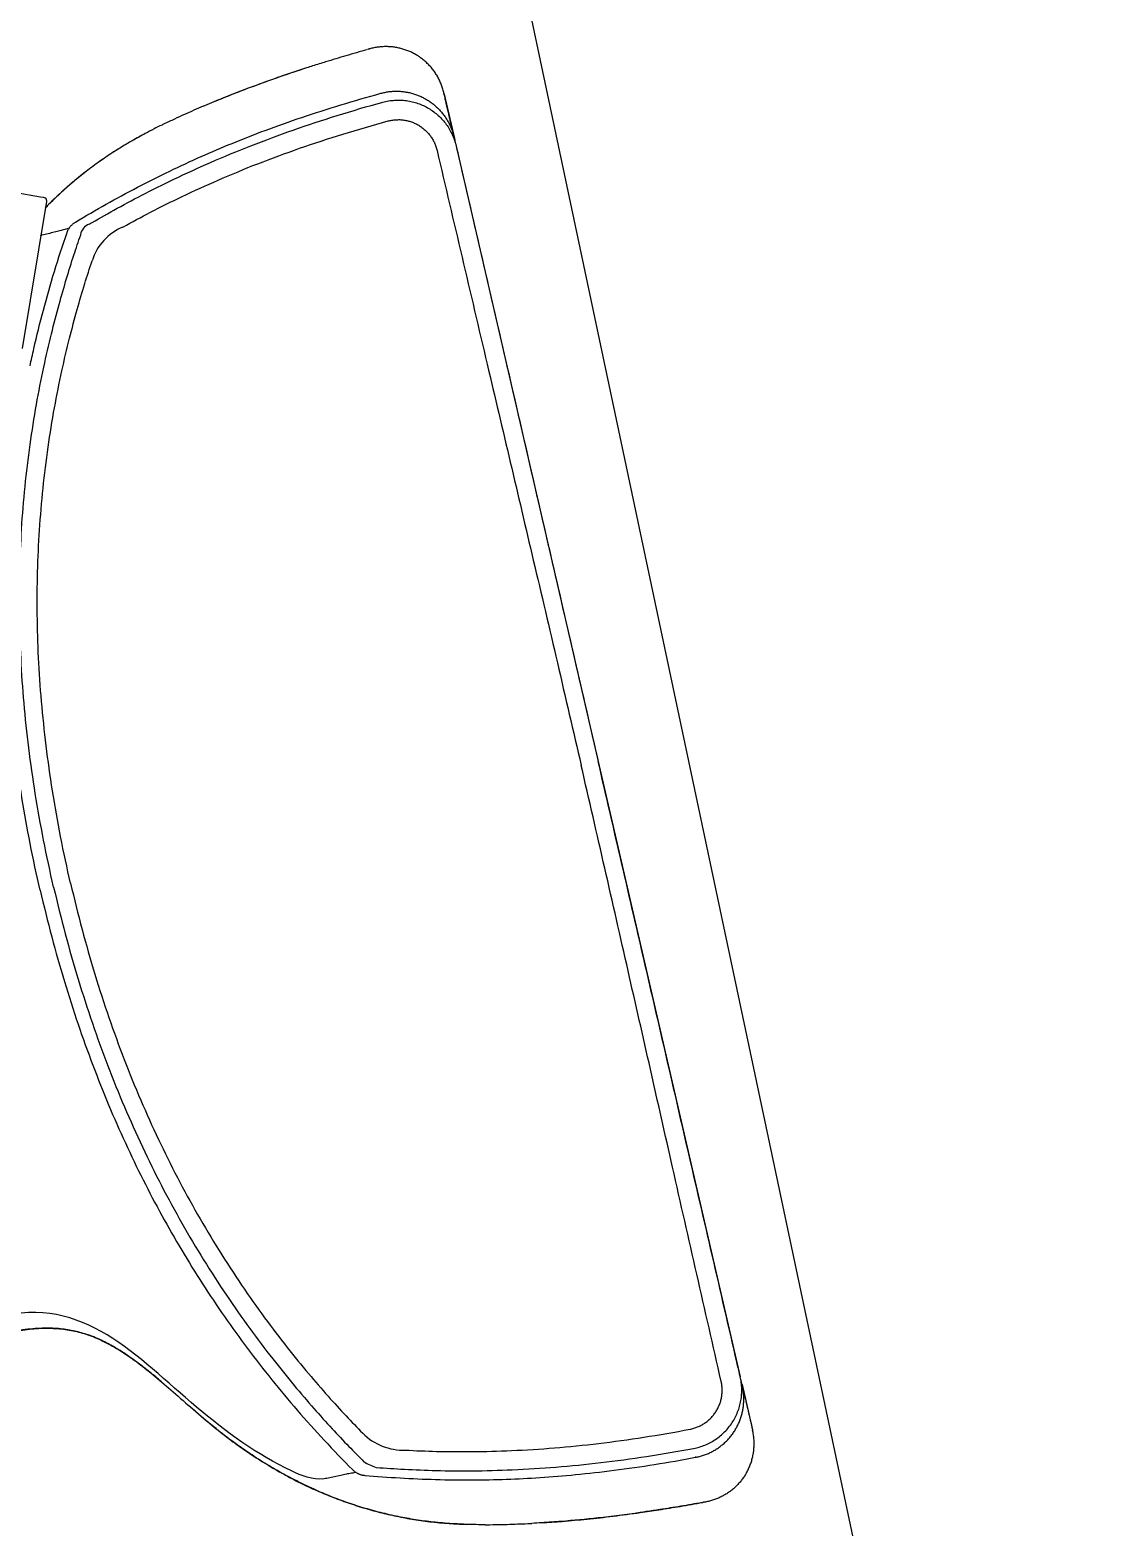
# Model space of a CAD drawing. Header units: inches. Extents: x 343 to 3010, y 5135 to 6248.
# Drawn here: x 2123.23 to 2136.94, y 5528.75 to 5547.68 of the extents above; entities that cross this region are included whole.
import ezdxf

# ---------------------------------------------------------------- set-up
doc = ezdxf.new("R2010")
doc.units = ezdxf.units.IN
doc.header["$LTSCALE"] = 10
doc.header["$MEASUREMENT"] = 0
doc.layers.add('app-u4', color=7, linetype='Continuous')
doc.styles.get("Standard").update_dxf_attribs({"font": 'arial.ttf'})

# ---------------------------------------------------------------- blocks, each defined once
blk = doc.blocks.new('A$C528554C7')
at = {"ltscale": 4}
for p, q in [((1.659, 18.261), (1.659, 18.273)), ((0.88, 17.506), (0.88, 18.081)), ((0.88, 1.442), (0.88, 17.409)), ((0.88, 0.77), (0.88, 1.345))]:
    blk.add_line(p, q, dxfattribs=at)
for centre, radius, start, end in [((5.334, 16.979), 0.585, 43.6597, 60.5714), ((5.067, 16.635), 0.739, 32.3199, 78.5465), ((5.104, 2.162), 0.679, 279.3099, 329.8589), ((5.602, 1.527), 0.167, 276.7607, 339.0082)]:
    blk.add_arc(centre, radius, start, end, dxfattribs=at)
for points, knots in [([(1.079, 18.611), (1.084, 18.616), (1.088, 18.621), (1.093, 18.626), (1.105, 18.639), (1.118, 18.651), (1.131, 18.663), (1.144, 18.674), (1.158, 18.686), (1.172, 18.696), (1.186, 18.707), (1.2, 18.717), (1.215, 18.727), (1.229, 18.737), (1.244, 18.746), (1.26, 18.755), (1.275, 18.763), (1.291, 18.772), (1.307, 18.779), (1.322, 18.787), (1.339, 18.794), (1.355, 18.8), (1.371, 18.807), (1.388, 18.812), (1.405, 18.818), (1.422, 18.823), (1.439, 18.828), (1.456, 18.832), (1.473, 18.836), (1.49, 18.84), (1.508, 18.842), (1.525, 18.845), (1.543, 18.847), (1.56, 18.849), (1.578, 18.85), (1.595, 18.851), (1.613, 18.852), (1.631, 18.852), (1.649, 18.852), (1.666, 18.851)], [0, 0, 0, 0, 1, 1, 1, 2, 2, 2, 3, 3, 3, 4, 4, 4, 5, 5, 5, 6, 6, 6, 7, 7, 7, 8, 8, 8, 9, 9, 9, 10, 10, 10, 11, 11, 11, 12, 12, 12, 13, 13, 13, 13]), ([(1.666, 18.851), (1.67, 18.851), (1.674, 18.851), (1.677, 18.85), (1.681, 18.85), (1.685, 18.85), (1.688, 18.85), (1.692, 18.85), (1.696, 18.849), (1.699, 18.849)], [0, 0, 0, 0, 1, 1, 1, 2, 2, 2, 3, 3, 3, 3]), ([(2.5, 18.796), (2.42, 18.802), (2.34, 18.809), (2.26, 18.815), (2.17, 18.821), (2.08, 18.827), (1.99, 18.833), (1.893, 18.839), (1.796, 18.844), (1.699, 18.849)], [0, 0, 0, 0, 1, 1, 1, 2, 2, 2, 3, 3, 3, 3]), ([(1.705, 18.849), (1.797, 18.844), (1.89, 18.839), (1.981, 18.834), (2.071, 18.828), (2.159, 18.822), (2.248, 18.816), (2.306, 18.811), (2.363, 18.807), (2.421, 18.802), (2.447, 18.8), (2.473, 18.798), (2.5, 18.796)], [0, 0, 0, 0, 1, 1, 1, 2, 2, 2, 3, 3, 3, 4, 4, 4, 4]), ([(3.741, 18.642), (3.656, 18.656), (3.571, 18.669), (3.485, 18.682), (3.381, 18.697), (3.277, 18.711), (3.172, 18.725), (3.063, 18.738), (2.953, 18.752), (2.843, 18.763), (2.728, 18.775), (2.614, 18.786), (2.5, 18.796)], [0, 0, 0, 0, 1, 1, 1, 2, 2, 2, 3, 3, 3, 4, 4, 4, 4]), ([(2.5, 18.796), (2.678, 18.781), (2.856, 18.763), (3.033, 18.742), (3.188, 18.724), (3.342, 18.703), (3.495, 18.68), (3.577, 18.668), (3.659, 18.655), (3.741, 18.642)], [0, 0, 0, 0, 1, 1, 1, 2, 2, 2, 3, 3, 3, 3]), ([(1.079, 18.611), (1.078, 18.61), (1.077, 18.609), (1.076, 18.608), (1.064, 18.594), (1.051, 18.58), (1.04, 18.566), (1.029, 18.551), (1.018, 18.536), (1.008, 18.521), (0.997, 18.506), (0.987, 18.49), (0.978, 18.474), (0.969, 18.458), (0.961, 18.442), (0.953, 18.425), (0.945, 18.408), (0.937, 18.391), (0.931, 18.374), (0.924, 18.357), (0.918, 18.339), (0.913, 18.322), (0.907, 18.304), (0.903, 18.286), (0.899, 18.268), (0.895, 18.25), (0.891, 18.232), (0.888, 18.213), (0.886, 18.196), (0.884, 18.177), (0.882, 18.159), (0.881, 18.14), (0.88, 18.122), (0.88, 18.103)], [0, 0, 0, 0, 1, 1, 1, 2, 2, 2, 3, 3, 3, 4, 4, 4, 5, 5, 5, 6, 6, 6, 7, 7, 7, 8, 8, 8, 9, 9, 9, 10, 10, 10, 11, 11, 11, 11]), ([(4.443, 18.504), (4.435, 18.506), (4.428, 18.508), (4.421, 18.509), (4.371, 18.521), (4.322, 18.531), (4.273, 18.542), (4.227, 18.552), (4.182, 18.561), (4.136, 18.57), (4.094, 18.578), (4.051, 18.586), (4.009, 18.594), (3.966, 18.602), (3.924, 18.61), (3.882, 18.618), (3.876, 18.619), (3.869, 18.62), (3.863, 18.621)], [0, 0, 0, 0, 1, 1, 1, 2, 2, 2, 3, 3, 3, 4, 4, 4, 5, 5, 5, 6, 6, 6, 6]), ([(4.443, 18.504), (4.48, 18.496), (4.517, 18.487), (4.553, 18.478), (4.593, 18.468), (4.633, 18.458), (4.673, 18.447)], [0, 0, 0, 0, 1, 1, 1, 2, 2, 2, 2]), ([(4.673, 18.447), (4.721, 18.434), (4.77, 18.421), (4.818, 18.406), (4.896, 18.384), (4.973, 18.359), (5.05, 18.333), (5.12, 18.309), (5.19, 18.283), (5.259, 18.256), (5.329, 18.228), (5.397, 18.199), (5.465, 18.169), (5.534, 18.138), (5.602, 18.105), (5.67, 18.071), (5.738, 18.036), (5.806, 18), (5.873, 17.962), (5.939, 17.925), (6.005, 17.885), (6.071, 17.844), (6.135, 17.804), (6.199, 17.761), (6.262, 17.719), (6.326, 17.674), (6.389, 17.628), (6.45, 17.581), (6.515, 17.533), (6.577, 17.482), (6.639, 17.43), (6.703, 17.378), (6.765, 17.324), (6.825, 17.268), (6.887, 17.213), (6.947, 17.155), (7.005, 17.096), (7.065, 17.037), (7.124, 16.975), (7.182, 16.913), (7.241, 16.848), (7.299, 16.783), (7.355, 16.716), (7.414, 16.646), (7.471, 16.574), (7.527, 16.502)], [0, 0, 0, 0, 1, 1, 1, 2, 2, 2, 3, 3, 3, 4, 4, 4, 5, 5, 5, 6, 6, 6, 7, 7, 7, 8, 8, 8, 9, 9, 9, 10, 10, 10, 11, 11, 11, 12, 12, 12, 13, 13, 13, 14, 14, 14, 15, 15, 15, 15]), ([(7.527, 16.502), (7.472, 16.574), (7.415, 16.644), (7.356, 16.714), (7.299, 16.782), (7.241, 16.848), (7.181, 16.913), (7.124, 16.976), (7.065, 17.037), (7.005, 17.096), (6.947, 17.154), (6.888, 17.211), (6.828, 17.266), (6.769, 17.32), (6.709, 17.372), (6.648, 17.424), (6.589, 17.473), (6.528, 17.522), (6.466, 17.57), (6.405, 17.616), (6.344, 17.661), (6.281, 17.705), (6.219, 17.748), (6.156, 17.791), (6.091, 17.831), (6.028, 17.871), (5.964, 17.91), (5.898, 17.948), (5.834, 17.984), (5.77, 18.019), (5.704, 18.053), (5.64, 18.087), (5.575, 18.118), (5.509, 18.148), (5.442, 18.179), (5.375, 18.209), (5.306, 18.237), (5.234, 18.266), (5.161, 18.294), (5.088, 18.32), (5.01, 18.347), (4.931, 18.373), (4.852, 18.396), (4.793, 18.414), (4.733, 18.431), (4.673, 18.447)], [0, 0, 0, 0, 1, 1, 1, 2, 2, 2, 3, 3, 3, 4, 4, 4, 5, 5, 5, 6, 6, 6, 7, 7, 7, 8, 8, 8, 9, 9, 9, 10, 10, 10, 11, 11, 11, 12, 12, 12, 13, 13, 13, 14, 14, 14, 15, 15, 15, 15]), ([(1.659, 18.273), (1.642, 18.274), (1.624, 18.274), (1.607, 18.274), (1.589, 18.273), (1.572, 18.272), (1.554, 18.27), (1.537, 18.268), (1.52, 18.266), (1.503, 18.263), (1.486, 18.26), (1.469, 18.257), (1.451, 18.253), (1.434, 18.249), (1.418, 18.244), (1.401, 18.239), (1.384, 18.233), (1.368, 18.227), (1.352, 18.221), (1.336, 18.214), (1.32, 18.207), (1.304, 18.199), (1.288, 18.192), (1.273, 18.184), (1.257, 18.175), (1.242, 18.166), (1.227, 18.157), (1.213, 18.147), (1.198, 18.138), (1.184, 18.127), (1.17, 18.117), (1.156, 18.106), (1.143, 18.095), (1.13, 18.083), (1.117, 18.071), (1.105, 18.059), (1.092, 18.047), (1.08, 18.034), (1.068, 18.021), (1.057, 18.008), (1.046, 17.994), (1.035, 17.98), (1.025, 17.967), (1.014, 17.952), (1.004, 17.938), (0.995, 17.923), (0.986, 17.908), (0.977, 17.893), (0.969, 17.877), (0.96, 17.862), (0.953, 17.846), (0.946, 17.83), (0.939, 17.814), (0.932, 17.797), (0.926, 17.781), (0.92, 17.765), (0.914, 17.748), (0.91, 17.731), (0.905, 17.714), (0.9, 17.698), (0.897, 17.68), (0.893, 17.663), (0.89, 17.645), (0.888, 17.628), (0.885, 17.611), (0.883, 17.593), (0.882, 17.576), (0.881, 17.558), (0.88, 17.541), (0.88, 17.523)], [0, 0, 0, 0, 1, 1, 1, 2, 2, 2, 3, 3, 3, 4, 4, 4, 5, 5, 5, 6, 6, 6, 7, 7, 7, 8, 8, 8, 9, 9, 9, 10, 10, 10, 11, 11, 11, 12, 12, 12, 13, 13, 13, 14, 14, 14, 15, 15, 15, 16, 16, 16, 17, 17, 17, 18, 18, 18, 19, 19, 19, 20, 20, 20, 21, 21, 21, 22, 22, 22, 23, 23, 23, 23]), ([(5.785, 17.555), (5.644, 17.601), (5.501, 17.645), (5.358, 17.686), (5.214, 17.729), (5.069, 17.769), (4.924, 17.806), (4.776, 17.845), (4.628, 17.881), (4.48, 17.915), (4.337, 17.947), (4.194, 17.977), (4.05, 18.005), (3.912, 18.032), (3.773, 18.056), (3.633, 18.079), (3.485, 18.103), (3.337, 18.125), (3.188, 18.144), (3.025, 18.166), (2.863, 18.184), (2.7, 18.2), (2.528, 18.218), (2.356, 18.232), (2.184, 18.244), (2.009, 18.257), (1.834, 18.266), (1.659, 18.273)], [0, 0, 0, 0, 1, 1, 1, 2, 2, 2, 3, 3, 3, 4, 4, 4, 5, 5, 5, 6, 6, 6, 7, 7, 7, 8, 8, 8, 9, 9, 9, 9]), ([(1.659, 18.157), (1.634, 18.159), (1.609, 18.158), (1.584, 18.157), (1.559, 18.155), (1.534, 18.153), (1.509, 18.148), (1.484, 18.145), (1.459, 18.139), (1.435, 18.133), (1.411, 18.126), (1.387, 18.119), (1.363, 18.11), (1.34, 18.101), (1.317, 18.091), (1.294, 18.08), (1.272, 18.068), (1.25, 18.056), (1.229, 18.042), (1.207, 18.029), (1.187, 18.015), (1.167, 17.999), (1.148, 17.983), (1.128, 17.967), (1.11, 17.95), (1.092, 17.932), (1.075, 17.914), (1.059, 17.895), (1.042, 17.875), (1.027, 17.855), (1.013, 17.834), (0.998, 17.814), (0.985, 17.793), (0.973, 17.77), (0.961, 17.749), (0.95, 17.726), (0.94, 17.703), (0.93, 17.68), (0.921, 17.656), (0.914, 17.632), (0.907, 17.608), (0.9, 17.584), (0.895, 17.559), (0.89, 17.534), (0.887, 17.509), (0.884, 17.485), (0.882, 17.46), (0.88, 17.434), (0.88, 17.409)], [0, 0, 0, 0, 1, 1, 1, 2, 2, 2, 3, 3, 3, 4, 4, 4, 5, 5, 5, 6, 6, 6, 7, 7, 7, 8, 8, 8, 9, 9, 9, 10, 10, 10, 11, 11, 11, 12, 12, 12, 13, 13, 13, 14, 14, 14, 15, 15, 15, 16, 16, 16, 16]), ([(0.88, 18.081), (0.88, 18.083), (0.88, 18.086), (0.88, 18.088), (0.88, 18.091), (0.88, 18.093), (0.88, 18.096), (0.88, 18.098), (0.88, 18.101), (0.88, 18.103)], [0, 0, 0, 0, 1, 1, 1, 2, 2, 2, 3, 3, 3, 3]), ([(0.88, 17.523), (0.88, 17.527), (0.88, 17.531), (0.88, 17.535), (0.88, 17.539), (0.88, 17.543), (0.88, 17.547), (0.88, 17.552), (0.88, 17.556), (0.88, 17.56), (0.88, 17.564), (0.88, 17.569), (0.88, 17.573), (0.88, 17.578), (0.88, 17.582), (0.88, 17.587), (0.88, 17.592), (0.88, 17.597), (0.88, 17.602), (0.88, 17.607), (0.88, 17.612), (0.88, 17.618), (0.88, 17.623), (0.88, 17.629), (0.88, 17.635), (0.88, 17.64), (0.88, 17.646), (0.88, 17.652), (0.88, 17.658), (0.88, 17.665), (0.88, 17.671), (0.88, 17.678), (0.88, 17.685), (0.88, 17.691), (0.88, 17.699), (0.88, 17.705), (0.88, 17.713), (0.88, 17.721), (0.88, 17.728), (0.88, 17.736), (0.88, 17.744), (0.88, 17.752), (0.88, 17.76), (0.88, 17.769), (0.88, 17.778), (0.88, 17.786), (0.88, 17.796), (0.88, 17.805), (0.88, 17.814), (0.88, 17.824), (0.88, 17.834), (0.88, 17.844), (0.88, 17.854), (0.88, 17.865), (0.88, 17.875), (0.88, 17.886), (0.88, 17.897), (0.88, 17.908), (0.88, 17.92), (0.88, 17.931), (0.88, 17.943), (0.88, 17.954), (0.88, 17.967), (0.88, 17.979), (0.88, 17.991), (0.88, 18.004), (0.88, 18.016), (0.88, 18.028), (0.88, 18.039), (0.88, 18.052), (0.88, 18.062), (0.88, 18.073), (0.88, 18.08), (0.88, 18.084), (0.88, 18.087), (0.88, 18.098), (0.88, 18.1), (0.88, 18.103), (0.88, 18.103)], [0, 0, 0, 0, 1, 1, 1, 2, 2, 2, 3, 3, 3, 4, 4, 4, 5, 5, 5, 6, 6, 6, 7, 7, 7, 8, 8, 8, 9, 9, 9, 10, 10, 10, 11, 11, 11, 12, 12, 12, 13, 13, 13, 14, 14, 14, 15, 15, 15, 16, 16, 16, 17, 17, 17, 18, 18, 18, 19, 19, 19, 20, 20, 20, 21, 21, 21, 22, 22, 22, 23, 23, 23, 24, 24, 24, 25, 25, 25, 26, 26, 26, 26]), ([(0.88, 18.069), (0.88, 18.069), (0.88, 18.069), (0.88, 18.069), (0.88, 18.073), (0.88, 18.077), (0.88, 18.081)], [0, 0, 0, 0, 1, 1, 1, 2, 2, 2, 2]), ([(0.88, 17.969), (0.88, 17.98), (0.88, 17.991), (0.88, 18.003), (0.88, 18.014), (0.88, 18.025), (0.88, 18.035)], [0, 0, 0, 0, 1, 1, 1, 2, 2, 2, 2]), ([(5.622, 17.489), (5.508, 17.525), (5.394, 17.559), (5.28, 17.592), (5.151, 17.629), (5.023, 17.664), (4.893, 17.697), (4.747, 17.735), (4.6, 17.77), (4.452, 17.803), (4.286, 17.84), (4.12, 17.874), (3.952, 17.905), (3.771, 17.939), (3.589, 17.969), (3.407, 17.996), (3.219, 18.024), (3.031, 18.048), (2.842, 18.069), (2.649, 18.09), (2.454, 18.109), (2.26, 18.123), (2.06, 18.138), (1.86, 18.149), (1.659, 18.157)], [0, 0, 0, 0, 1, 1, 1, 2, 2, 2, 3, 3, 3, 4, 4, 4, 5, 5, 5, 6, 6, 6, 7, 7, 7, 8, 8, 8, 8]), ([(1.648, 17.911), (1.632, 17.911), (1.615, 17.911), (1.598, 17.91), (1.582, 17.909), (1.565, 17.907), (1.548, 17.904), (1.532, 17.901), (1.515, 17.898), (1.499, 17.894), (1.483, 17.889), (1.467, 17.884), (1.451, 17.878), (1.436, 17.872), (1.42, 17.865), (1.405, 17.858), (1.39, 17.85), (1.376, 17.842), (1.361, 17.833), (1.347, 17.824), (1.334, 17.814), (1.32, 17.804), (1.307, 17.793), (1.294, 17.783), (1.282, 17.77), (1.27, 17.759), (1.259, 17.747), (1.248, 17.734), (1.237, 17.721), (1.227, 17.708), (1.217, 17.694), (1.207, 17.68), (1.199, 17.666), (1.19, 17.651), (1.182, 17.637), (1.175, 17.621), (1.169, 17.606), (1.162, 17.591), (1.156, 17.575), (1.151, 17.559), (1.146, 17.543), (1.142, 17.527), (1.138, 17.51), (1.135, 17.493), (1.132, 17.477), (1.131, 17.46), (1.129, 17.444), (1.128, 17.427), (1.128, 17.41)], [0, 0, 0, 0, 1, 1, 1, 2, 2, 2, 3, 3, 3, 4, 4, 4, 5, 5, 5, 6, 6, 6, 7, 7, 7, 8, 8, 8, 9, 9, 9, 10, 10, 10, 11, 11, 11, 12, 12, 12, 13, 13, 13, 14, 14, 14, 15, 15, 15, 16, 16, 16, 16]), ([(5.214, 17.359), (5.088, 17.395), (4.961, 17.429), (4.834, 17.463), (4.689, 17.5), (4.545, 17.534), (4.399, 17.566), (4.236, 17.603), (4.072, 17.636), (3.907, 17.666), (3.729, 17.7), (3.55, 17.729), (3.371, 17.755), (3.186, 17.782), (3.001, 17.806), (2.815, 17.826), (2.624, 17.847), (2.433, 17.864), (2.241, 17.877), (2.044, 17.892), (1.846, 17.903), (1.648, 17.911)], [0, 0, 0, 0, 1, 1, 1, 2, 2, 2, 3, 3, 3, 4, 4, 4, 5, 5, 5, 6, 6, 6, 7, 7, 7, 7]), ([(0.88, 17.506), (0.88, 17.495), (0.88, 17.485), (0.88, 17.474), (0.88, 17.463), (0.88, 17.452), (0.88, 17.442), (0.88, 17.431), (0.88, 17.42), (0.88, 17.409)], [0, 0, 0, 0, 1, 1, 1, 2, 2, 2, 3, 3, 3, 3]), ([(5.919, 17.449), (5.917, 17.454), (5.914, 17.459), (5.91, 17.463), (5.907, 17.468), (5.904, 17.471), (5.901, 17.475), (5.898, 17.479), (5.894, 17.483), (5.891, 17.487), (5.888, 17.49), (5.885, 17.493), (5.882, 17.496), (5.878, 17.5), (5.875, 17.502), (5.872, 17.506), (5.869, 17.509), (5.865, 17.511), (5.862, 17.514), (5.858, 17.516), (5.855, 17.519), (5.851, 17.522), (5.848, 17.524), (5.844, 17.527), (5.84, 17.529), (5.836, 17.532), (5.832, 17.534), (5.828, 17.536), (5.824, 17.538), (5.82, 17.54), (5.815, 17.543), (5.81, 17.545), (5.806, 17.547), (5.801, 17.549), (5.796, 17.551), (5.79, 17.553), (5.785, 17.555)], [0, 0, 0, 0, 1, 1, 1, 2, 2, 2, 3, 3, 3, 4, 4, 4, 5, 5, 5, 6, 6, 6, 7, 7, 7, 8, 8, 8, 9, 9, 9, 10, 10, 10, 11, 11, 11, 12, 12, 12, 12]), ([(5.881, 17.494), (5.902, 17.493), (5.923, 17.492), (5.943, 17.491), (5.965, 17.49), (5.987, 17.489), (6.009, 17.488), (6.033, 17.487), (6.058, 17.487), (6.082, 17.486), (6.11, 17.486), (6.137, 17.485), (6.164, 17.485), (6.19, 17.484), (6.217, 17.484), (6.243, 17.484), (6.266, 17.483), (6.29, 17.483), (6.313, 17.482)], [0, 0, 0, 0, 1, 1, 1, 2, 2, 2, 3, 3, 3, 4, 4, 4, 5, 5, 5, 6, 6, 6, 6]), ([(8.12, 9.426), (8.12, 9.628), (8.116, 9.83), (8.11, 10.032), (8.103, 10.227), (8.094, 10.422), (8.081, 10.617), (8.068, 10.805), (8.052, 10.994), (8.033, 11.182), (8.015, 11.365), (7.993, 11.547), (7.968, 11.729), (7.944, 11.907), (7.917, 12.085), (7.887, 12.261), (7.857, 12.435), (7.825, 12.608), (7.789, 12.779), (7.754, 12.949), (7.716, 13.117), (7.675, 13.284), (7.635, 13.449), (7.592, 13.613), (7.546, 13.776), (7.5, 13.938), (7.452, 14.099), (7.4, 14.259), (7.349, 14.418), (7.296, 14.577), (7.239, 14.734), (7.183, 14.89), (7.124, 15.046), (7.062, 15.2), (7, 15.353), (6.936, 15.507), (6.869, 15.658), (6.801, 15.811), (6.731, 15.962), (6.658, 16.112), (6.585, 16.264), (6.509, 16.413), (6.431, 16.561), (6.351, 16.711), (6.269, 16.86), (6.185, 17.006), (6.099, 17.156), (6.011, 17.303), (5.919, 17.449)], [0, 0, 0, 0, 1, 1, 1, 2, 2, 2, 3, 3, 3, 4, 4, 4, 5, 5, 5, 6, 6, 6, 7, 7, 7, 8, 8, 8, 9, 9, 9, 10, 10, 10, 11, 11, 11, 12, 12, 12, 13, 13, 13, 14, 14, 14, 15, 15, 15, 16, 16, 16, 16]), ([(6.297, 17.482), (6.442, 17.466), (6.567, 17.382), (6.673, 17.29), (7.052, 16.997), (7.379, 16.617), (7.663, 16.235), (8.251, 15.456), (8.739, 14.522), (9.855, 14.566)], [0, 0, 0, 0, 1, 1, 1, 2, 2, 2, 3, 3, 3, 3]), ([(0.88, 17.409), (0.88, 17.393), (0.88, 17.378), (0.88, 17.362), (0.88, 17.307), (0.88, 17.253), (0.88, 17.199)], [0, 0, 0, 0, 1, 1, 1, 2, 2, 2, 2]), ([(0.88, 17.409), (0.88, 16.484), (0.88, 15.56), (0.88, 14.634), (0.88, 13.786), (0.88, 12.938), (0.88, 12.09), (0.88, 11.201), (0.88, 10.313), (0.88, 9.426)], [0, 0, 0, 0, 1, 1, 1, 2, 2, 2, 3, 3, 3, 3]), ([(1.128, 17.41), (1.125, 16.485), (1.122, 15.56), (1.118, 14.635), (1.114, 13.787), (1.11, 12.939), (1.107, 12.091), (1.103, 11.202), (1.101, 10.314), (1.101, 9.426)], [0, 0, 0, 0, 1, 1, 1, 2, 2, 2, 3, 3, 3, 3]), ([(7.945, 9.426), (7.945, 9.629), (7.942, 9.832), (7.935, 10.035), (7.928, 10.233), (7.918, 10.432), (7.905, 10.63), (7.891, 10.824), (7.875, 11.018), (7.855, 11.211), (7.835, 11.401), (7.812, 11.59), (7.786, 11.778), (7.76, 11.964), (7.73, 12.149), (7.697, 12.333), (7.665, 12.515), (7.629, 12.696), (7.59, 12.877), (7.552, 13.055), (7.51, 13.232), (7.465, 13.408), (7.42, 13.583), (7.372, 13.756), (7.321, 13.929), (7.27, 14.101), (7.215, 14.272), (7.157, 14.442), (7.1, 14.61), (7.04, 14.777), (6.976, 14.943), (6.915, 15.103), (6.851, 15.261), (6.784, 15.418), (6.721, 15.566), (6.656, 15.713), (6.588, 15.859), (6.527, 15.989), (6.464, 16.119), (6.399, 16.247), (6.341, 16.361), (6.282, 16.474), (6.221, 16.587), (6.167, 16.687), (6.111, 16.788), (6.054, 16.887), (6.003, 16.976), (5.952, 17.065), (5.899, 17.152), (5.852, 17.23), (5.805, 17.307), (5.757, 17.384)], [0, 0, 0, 0, 1, 1, 1, 2, 2, 2, 3, 3, 3, 4, 4, 4, 5, 5, 5, 6, 6, 6, 7, 7, 7, 8, 8, 8, 9, 9, 9, 10, 10, 10, 11, 11, 11, 12, 12, 12, 13, 13, 13, 14, 14, 14, 15, 15, 15, 16, 16, 16, 17, 17, 17, 17]), ([(7.725, 9.426), (7.725, 9.627), (7.722, 9.827), (7.715, 10.028), (7.708, 10.223), (7.698, 10.42), (7.685, 10.616), (7.672, 10.807), (7.655, 10.998), (7.635, 11.189), (7.615, 11.375), (7.592, 11.562), (7.566, 11.748), (7.54, 11.93), (7.511, 12.113), (7.478, 12.295), (7.446, 12.474), (7.41, 12.652), (7.371, 12.83), (7.333, 13.005), (7.291, 13.18), (7.246, 13.353), (7.202, 13.525), (7.154, 13.695), (7.103, 13.865), (7.052, 14.034), (6.998, 14.202), (6.941, 14.369), (6.884, 14.534), (6.824, 14.698), (6.761, 14.862), (6.701, 15.018), (6.637, 15.174), (6.571, 15.329), (6.508, 15.474), (6.443, 15.617), (6.376, 15.76), (6.315, 15.888), (6.252, 16.016), (6.188, 16.142), (6.13, 16.254), (6.072, 16.365), (6.012, 16.475), (5.958, 16.574), (5.902, 16.672), (5.846, 16.77), (5.795, 16.857), (5.744, 16.943), (5.691, 17.03)], [0, 0, 0, 0, 1, 1, 1, 2, 2, 2, 3, 3, 3, 4, 4, 4, 5, 5, 5, 6, 6, 6, 7, 7, 7, 8, 8, 8, 9, 9, 9, 10, 10, 10, 11, 11, 11, 12, 12, 12, 13, 13, 13, 14, 14, 14, 15, 15, 15, 16, 16, 16, 16]), ([(7.527, 16.502), (7.532, 16.496), (7.536, 16.49), (7.541, 16.484), (7.556, 16.463), (7.572, 16.442), (7.587, 16.422), (7.595, 16.412), (7.603, 16.401), (7.611, 16.391), (7.629, 16.367), (7.647, 16.342), (7.665, 16.318), (7.674, 16.306), (7.682, 16.294), (7.69, 16.283), (7.701, 16.268), (7.711, 16.254), (7.722, 16.239)], [0, 0, 0, 0, 1, 1, 1, 2, 2, 2, 3, 3, 3, 4, 4, 4, 5, 5, 5, 6, 6, 6, 6]), ([(8.107, 15.713), (8.047, 15.791), (7.989, 15.87), (7.931, 15.949), (7.867, 16.038), (7.803, 16.127), (7.739, 16.216), (7.669, 16.312), (7.599, 16.408), (7.527, 16.502)], [0, 0, 0, 0, 1, 1, 1, 2, 2, 2, 3, 3, 3, 3]), ([(7.989, 15.871), (7.991, 15.868), (7.993, 15.865), (7.995, 15.862), (8, 15.856), (8.004, 15.849), (8.009, 15.843), (8.023, 15.825), (8.036, 15.807), (8.05, 15.788), (8.051, 15.786), (8.053, 15.784), (8.054, 15.782), (8.072, 15.759), (8.089, 15.736), (8.107, 15.713)], [0, 0, 0, 0, 1, 1, 1, 2, 2, 2, 3, 3, 3, 4, 4, 4, 5, 5, 5, 5]), ([(10.213, 14.798), (10.166, 14.794), (10.12, 14.79), (10.073, 14.787), (10.027, 14.784), (9.982, 14.782), (9.936, 14.781), (9.892, 14.78), (9.848, 14.779), (9.804, 14.78), (9.762, 14.78), (9.72, 14.782), (9.678, 14.784), (9.638, 14.786), (9.598, 14.79), (9.557, 14.794), (9.519, 14.797), (9.481, 14.802), (9.443, 14.808), (9.406, 14.813), (9.369, 14.819), (9.333, 14.827), (9.298, 14.834), (9.263, 14.842), (9.229, 14.851), (9.195, 14.86), (9.162, 14.87), (9.129, 14.881), (9.098, 14.891), (9.066, 14.902), (9.035, 14.915), (9.005, 14.927), (8.975, 14.941), (8.945, 14.954), (8.916, 14.968), (8.887, 14.983), (8.859, 14.999), (8.83, 15.015), (8.802, 15.032), (8.775, 15.05), (8.746, 15.068), (8.718, 15.088), (8.691, 15.107), (8.663, 15.128), (8.635, 15.15), (8.608, 15.173), (8.579, 15.196), (8.551, 15.221), (8.524, 15.246), (8.495, 15.272), (8.467, 15.299), (8.44, 15.326), (8.411, 15.354), (8.384, 15.384), (8.356, 15.414), (8.328, 15.445), (8.3, 15.476), (8.272, 15.508), (8.244, 15.542), (8.216, 15.575), (8.188, 15.61), (8.161, 15.644), (8.134, 15.678), (8.107, 15.713)], [0, 0, 0, 0, 1, 1, 1, 2, 2, 2, 3, 3, 3, 4, 4, 4, 5, 5, 5, 6, 6, 6, 7, 7, 7, 8, 8, 8, 9, 9, 9, 10, 10, 10, 11, 11, 11, 12, 12, 12, 13, 13, 13, 14, 14, 14, 15, 15, 15, 16, 16, 16, 17, 17, 17, 18, 18, 18, 19, 19, 19, 20, 20, 20, 21, 21, 21, 21]), ([(8.111, 15.708), (8.15, 15.657), (8.189, 15.608), (8.23, 15.56), (8.266, 15.515), (8.303, 15.472), (8.342, 15.429), (8.375, 15.393), (8.41, 15.356), (8.445, 15.321), (8.475, 15.29), (8.507, 15.26), (8.539, 15.231), (8.562, 15.211), (8.586, 15.191), (8.609, 15.171), (8.615, 15.166), (8.622, 15.161), (8.628, 15.156), (8.655, 15.134), (8.683, 15.113), (8.711, 15.093), (8.737, 15.074), (8.764, 15.056), (8.791, 15.039), (8.816, 15.024), (8.842, 15.009), (8.868, 14.993), (8.894, 14.98), (8.92, 14.966), (8.947, 14.953), (8.974, 14.941), (9.002, 14.928), (9.03, 14.917), (9.059, 14.905), (9.089, 14.894), (9.118, 14.884), (9.149, 14.874), (9.181, 14.864), (9.213, 14.855), (9.246, 14.846), (9.28, 14.838), (9.314, 14.831), (9.352, 14.822), (9.389, 14.816), (9.427, 14.81), (9.469, 14.803), (9.511, 14.798), (9.553, 14.794), (9.599, 14.789), (9.645, 14.785), (9.691, 14.783), (9.743, 14.78), (9.794, 14.779), (9.845, 14.779), (9.902, 14.779), (9.96, 14.78), (10.018, 14.784), (10.083, 14.787), (10.148, 14.791), (10.213, 14.798)], [0, 0, 0, 0, 1, 1, 1, 2, 2, 2, 3, 3, 3, 4, 4, 4, 5, 5, 5, 6, 6, 6, 7, 7, 7, 8, 8, 8, 9, 9, 9, 10, 10, 10, 11, 11, 11, 12, 12, 12, 13, 13, 13, 14, 14, 14, 15, 15, 15, 16, 16, 16, 17, 17, 17, 18, 18, 18, 19, 19, 19, 20, 20, 20, 20]), ([(0.88, 1.345), (0.88, 1.356), (0.88, 1.366), (0.88, 1.377), (0.88, 1.388), (0.88, 1.399), (0.88, 1.409), (0.88, 1.42), (0.88, 1.431), (0.88, 1.442), (0.88, 2.367), (0.88, 3.292), (0.88, 4.217), (0.88, 5.065), (0.88, 5.913), (0.88, 6.762), (0.88, 7.649), (0.88, 8.538), (0.88, 9.426)], [0, 0, 0, 0, 1, 1, 1, 2, 2, 2, 3, 3, 3, 4, 4, 4, 5, 5, 5, 6, 6, 6, 6]), ([(1.128, 1.441), (1.125, 2.366), (1.122, 3.291), (1.118, 4.216), (1.114, 5.064), (1.11, 5.912), (1.107, 6.761), (1.103, 7.649), (1.101, 8.537), (1.101, 9.426)], [0, 0, 0, 0, 1, 1, 1, 2, 2, 2, 3, 3, 3, 3]), ([(7.725, 9.426), (7.725, 9.225), (7.722, 9.024), (7.715, 8.823), (7.708, 8.627), (7.698, 8.431), (7.685, 8.236), (7.672, 8.044), (7.655, 7.853), (7.635, 7.662), (7.615, 7.475), (7.592, 7.289), (7.566, 7.103), (7.54, 6.921), (7.511, 6.738), (7.478, 6.556), (7.446, 6.377), (7.41, 6.199), (7.371, 6.021), (7.333, 5.846), (7.291, 5.672), (7.246, 5.498), (7.202, 5.326), (7.154, 5.156), (7.103, 4.987), (7.052, 4.818), (6.998, 4.649), (6.941, 4.482), (6.884, 4.317), (6.824, 4.152), (6.761, 3.99), (6.701, 3.833), (6.637, 3.677), (6.571, 3.523), (6.508, 3.378), (6.443, 3.234), (6.376, 3.091), (6.315, 2.962), (6.252, 2.835), (6.188, 2.709), (6.13, 2.597), (6.072, 2.487), (6.012, 2.376), (5.958, 2.277), (5.902, 2.179), (5.846, 2.081), (5.795, 1.994), (5.744, 1.907), (5.691, 1.821)], [0, 0, 0, 0, 1, 1, 1, 2, 2, 2, 3, 3, 3, 4, 4, 4, 5, 5, 5, 6, 6, 6, 7, 7, 7, 8, 8, 8, 9, 9, 9, 10, 10, 10, 11, 11, 11, 12, 12, 12, 13, 13, 13, 14, 14, 14, 15, 15, 15, 16, 16, 16, 16]), ([(7.945, 9.426), (7.945, 9.222), (7.942, 9.019), (7.935, 8.816), (7.928, 8.618), (7.918, 8.419), (7.905, 8.221), (7.891, 8.027), (7.875, 7.833), (7.855, 7.64), (7.835, 7.45), (7.812, 7.261), (7.786, 7.073), (7.76, 6.887), (7.73, 6.703), (7.697, 6.518), (7.665, 6.336), (7.629, 6.155), (7.59, 5.974), (7.552, 5.796), (7.51, 5.619), (7.465, 5.442), (7.42, 5.269), (7.372, 5.095), (7.321, 4.923), (7.27, 4.75), (7.215, 4.579), (7.157, 4.409), (7.1, 4.241), (7.04, 4.074), (6.976, 3.908), (6.915, 3.748), (6.851, 3.589), (6.784, 3.432), (6.721, 3.285), (6.656, 3.138), (6.588, 2.993), (6.527, 2.862), (6.464, 2.732), (6.399, 2.604), (6.341, 2.489), (6.282, 2.377), (6.221, 2.265), (6.167, 2.164), (6.111, 2.063), (6.054, 1.964), (6.003, 1.875), (5.952, 1.787), (5.899, 1.699), (5.852, 1.621), (5.805, 1.544), (5.757, 1.468)], [0, 0, 0, 0, 1, 1, 1, 2, 2, 2, 3, 3, 3, 4, 4, 4, 5, 5, 5, 6, 6, 6, 7, 7, 7, 8, 8, 8, 9, 9, 9, 10, 10, 10, 11, 11, 11, 12, 12, 12, 13, 13, 13, 14, 14, 14, 15, 15, 15, 16, 16, 16, 17, 17, 17, 17]), ([(8.12, 9.426), (8.12, 9.224), (8.116, 9.021), (8.11, 8.819), (8.103, 8.624), (8.094, 8.429), (8.081, 8.235), (8.068, 8.046), (8.052, 7.858), (8.033, 7.669), (8.015, 7.487), (7.993, 7.304), (7.968, 7.122), (7.944, 6.943), (7.917, 6.766), (7.887, 6.59), (7.857, 6.416), (7.825, 6.244), (7.789, 6.072), (7.754, 5.903), (7.716, 5.734), (7.675, 5.567), (7.635, 5.402), (7.592, 5.238), (7.546, 5.075), (7.5, 4.913), (7.452, 4.752), (7.4, 4.592), (7.349, 4.433), (7.296, 4.274), (7.239, 4.117), (7.207, 4.029), (7.175, 3.941), (7.141, 3.854)], [0, 0, 0, 0, 1, 1, 1, 2, 2, 2, 3, 3, 3, 4, 4, 4, 5, 5, 5, 6, 6, 6, 7, 7, 7, 8, 8, 8, 9, 9, 9, 10, 10, 10, 11, 11, 11, 11]), ([(6.754, 2.939), (6.722, 2.872), (6.691, 2.805), (6.658, 2.738), (6.585, 2.588), (6.509, 2.438), (6.431, 2.29), (6.351, 2.14), (6.269, 1.992), (6.185, 1.845), (6.099, 1.695), (6.011, 1.548), (5.919, 1.402)], [0, 0, 0, 0, 1, 1, 1, 2, 2, 2, 3, 3, 3, 4, 4, 4, 4]), ([(7.225, 2.534), (7.251, 2.503), (7.259, 2.462), (7.241, 2.419), (7.241, 2.419), (6.55, 0.765), (6.55, 0.765), (6.533, 0.723), (6.499, 0.738), (6.457, 0.755), (6.457, 0.755), (6.142, 0.886), (6.142, 0.886), (6.1, 0.903), (6.066, 0.917), (6.084, 0.959), (6.084, 0.959), (6.801, 2.701), (6.801, 2.701)], [0, 0, 0, 0, 1, 1, 1, 2, 2, 2, 3, 3, 3, 4, 4, 4, 5, 5, 5, 6, 6, 6, 6]), ([(0.88, 1.442), (0.88, 1.458), (0.88, 1.474), (0.88, 1.49), (0.88, 1.544), (0.88, 1.598), (0.88, 1.652)], [0, 0, 0, 0, 1, 1, 1, 2, 2, 2, 2]), ([(1.659, 0.693), (1.634, 0.692), (1.609, 0.692), (1.584, 0.694), (1.559, 0.695), (1.534, 0.699), (1.509, 0.703), (1.484, 0.707), (1.459, 0.711), (1.435, 0.718), (1.411, 0.725), (1.387, 0.733), (1.363, 0.742), (1.34, 0.75), (1.317, 0.76), (1.294, 0.772), (1.272, 0.783), (1.25, 0.795), (1.229, 0.809), (1.207, 0.822), (1.187, 0.837), (1.167, 0.852), (1.148, 0.867), (1.128, 0.884), (1.11, 0.902), (1.092, 0.919), (1.075, 0.937), (1.059, 0.957), (1.042, 0.976), (1.027, 0.995), (1.013, 1.016), (0.998, 1.037), (0.985, 1.058), (0.973, 1.08), (0.961, 1.102), (0.95, 1.125), (0.94, 1.148), (0.93, 1.171), (0.921, 1.195), (0.914, 1.219), (0.907, 1.243), (0.9, 1.267), (0.895, 1.292), (0.89, 1.316), (0.887, 1.341), (0.884, 1.366), (0.882, 1.392), (0.88, 1.417), (0.88, 1.442)], [0, 0, 0, 0, 1, 1, 1, 2, 2, 2, 3, 3, 3, 4, 4, 4, 5, 5, 5, 6, 6, 6, 7, 7, 7, 8, 8, 8, 9, 9, 9, 10, 10, 10, 11, 11, 11, 12, 12, 12, 13, 13, 13, 14, 14, 14, 15, 15, 15, 16, 16, 16, 16]), ([(1.659, 0.578), (1.642, 0.577), (1.624, 0.577), (1.607, 0.578), (1.589, 0.578), (1.572, 0.579), (1.554, 0.581), (1.537, 0.582), (1.52, 0.585), (1.503, 0.588), (1.486, 0.591), (1.469, 0.595), (1.451, 0.598), (1.434, 0.602), (1.418, 0.608), (1.401, 0.613), (1.384, 0.618), (1.368, 0.624), (1.352, 0.63), (1.336, 0.637), (1.32, 0.644), (1.304, 0.651), (1.288, 0.66), (1.273, 0.667), (1.257, 0.676), (1.242, 0.685), (1.227, 0.694), (1.213, 0.704), (1.198, 0.713), (1.184, 0.723), (1.17, 0.734), (1.156, 0.745), (1.143, 0.756), (1.13, 0.768), (1.117, 0.78), (1.105, 0.792), (1.092, 0.804), (1.08, 0.817), (1.068, 0.83), (1.057, 0.843), (1.046, 0.857), (1.035, 0.87), (1.025, 0.885), (1.014, 0.899), (1.004, 0.914), (0.995, 0.928), (0.986, 0.943), (0.977, 0.959), (0.969, 0.974), (0.96, 0.989), (0.953, 1.005), (0.946, 1.022), (0.939, 1.037), (0.932, 1.053), (0.926, 1.07), (0.92, 1.086), (0.914, 1.103), (0.91, 1.12), (0.905, 1.137), (0.9, 1.154), (0.897, 1.171), (0.893, 1.188), (0.89, 1.206), (0.888, 1.223), (0.885, 1.24), (0.883, 1.258), (0.882, 1.275), (0.881, 1.293), (0.88, 1.31), (0.88, 1.328)], [0, 0, 0, 0, 1, 1, 1, 2, 2, 2, 3, 3, 3, 4, 4, 4, 5, 5, 5, 6, 6, 6, 7, 7, 7, 8, 8, 8, 9, 9, 9, 10, 10, 10, 11, 11, 11, 12, 12, 12, 13, 13, 13, 14, 14, 14, 15, 15, 15, 16, 16, 16, 17, 17, 17, 18, 18, 18, 19, 19, 19, 20, 20, 20, 21, 21, 21, 22, 22, 22, 23, 23, 23, 23]), ([(0.88, 1.328), (0.88, 1.324), (0.88, 1.32), (0.88, 1.316), (0.88, 1.312), (0.88, 1.308), (0.88, 1.304), (0.88, 1.299), (0.88, 1.296), (0.88, 1.291), (0.88, 1.287), (0.88, 1.283), (0.88, 1.278), (0.88, 1.273), (0.88, 1.269), (0.88, 1.264), (0.88, 1.259), (0.88, 1.254), (0.88, 1.249), (0.88, 1.244), (0.88, 1.239), (0.88, 1.233), (0.88, 1.228), (0.88, 1.223), (0.88, 1.217), (0.88, 1.211), (0.88, 1.205), (0.88, 1.199), (0.88, 1.193), (0.88, 1.186), (0.88, 1.18), (0.88, 1.173), (0.88, 1.166), (0.88, 1.16), (0.88, 1.152), (0.88, 1.145), (0.88, 1.138), (0.88, 1.131), (0.88, 1.123), (0.88, 1.115), (0.88, 1.107), (0.88, 1.099), (0.88, 1.091), (0.88, 1.082), (0.88, 1.073), (0.88, 1.065), (0.88, 1.055), (0.88, 1.046), (0.88, 1.037), (0.88, 1.027), (0.88, 1.017), (0.88, 1.008), (0.88, 0.997), (0.88, 0.987), (0.88, 0.976), (0.88, 0.965), (0.88, 0.955), (0.88, 0.943), (0.88, 0.931), (0.88, 0.92), (0.88, 0.909), (0.88, 0.896), (0.88, 0.884), (0.88, 0.872), (0.88, 0.86), (0.88, 0.847), (0.88, 0.836), (0.88, 0.823), (0.88, 0.812), (0.88, 0.799), (0.88, 0.789), (0.88, 0.777), (0.88, 0.771), (0.88, 0.767), (0.88, 0.764), (0.88, 0.753), (0.88, 0.751), (0.88, 0.749), (0.88, 0.748)], [0, 0, 0, 0, 1, 1, 1, 2, 2, 2, 3, 3, 3, 4, 4, 4, 5, 5, 5, 6, 6, 6, 7, 7, 7, 8, 8, 8, 9, 9, 9, 10, 10, 10, 11, 11, 11, 12, 12, 12, 13, 13, 13, 14, 14, 14, 15, 15, 15, 16, 16, 16, 17, 17, 17, 18, 18, 18, 19, 19, 19, 20, 20, 20, 21, 21, 21, 22, 22, 22, 23, 23, 23, 24, 24, 24, 25, 25, 25, 26, 26, 26, 26]), ([(1.648, 0.94), (1.632, 0.94), (1.615, 0.94), (1.598, 0.941), (1.582, 0.942), (1.565, 0.944), (1.548, 0.947), (1.532, 0.95), (1.515, 0.953), (1.499, 0.957), (1.483, 0.962), (1.467, 0.967), (1.451, 0.973), (1.436, 0.979), (1.42, 0.985), (1.405, 0.993), (1.39, 1.001), (1.376, 1.009), (1.361, 1.018), (1.347, 1.027), (1.334, 1.037), (1.32, 1.047), (1.307, 1.057), (1.294, 1.068), (1.282, 1.08), (1.27, 1.092), (1.259, 1.105), (1.248, 1.117), (1.237, 1.129), (1.227, 1.143), (1.217, 1.157), (1.207, 1.171), (1.199, 1.185), (1.19, 1.2), (1.182, 1.214), (1.175, 1.23), (1.169, 1.245), (1.162, 1.261), (1.156, 1.276), (1.151, 1.292), (1.146, 1.308), (1.142, 1.325), (1.138, 1.341), (1.135, 1.357), (1.132, 1.374), (1.131, 1.391), (1.129, 1.408), (1.128, 1.424), (1.128, 1.441)], [0, 0, 0, 0, 1, 1, 1, 2, 2, 2, 3, 3, 3, 4, 4, 4, 5, 5, 5, 6, 6, 6, 7, 7, 7, 8, 8, 8, 9, 9, 9, 10, 10, 10, 11, 11, 11, 12, 12, 12, 13, 13, 13, 14, 14, 14, 15, 15, 15, 16, 16, 16, 16]), ([(5.214, 1.492), (5.088, 1.456), (4.961, 1.421), (4.834, 1.389), (4.689, 1.352), (4.545, 1.317), (4.399, 1.284), (4.236, 1.248), (4.072, 1.215), (3.907, 1.185), (3.729, 1.152), (3.55, 1.122), (3.371, 1.096), (3.186, 1.069), (3.001, 1.045), (2.815, 1.025), (2.624, 1.004), (2.433, 0.987), (2.241, 0.974), (2.044, 0.959), (1.846, 0.948), (1.648, 0.94)], [0, 0, 0, 0, 1, 1, 1, 2, 2, 2, 3, 3, 3, 4, 4, 4, 5, 5, 5, 6, 6, 6, 7, 7, 7, 7]), ([(5.622, 1.362), (5.508, 1.326), (5.394, 1.292), (5.28, 1.259), (5.151, 1.223), (5.023, 1.187), (4.893, 1.154), (4.747, 1.116), (4.6, 1.081), (4.452, 1.049), (4.286, 1.012), (4.12, 0.977), (3.952, 0.946), (3.771, 0.912), (3.589, 0.882), (3.407, 0.856), (3.219, 0.827), (3.031, 0.803), (2.842, 0.782), (2.649, 0.761), (2.454, 0.743), (2.26, 0.728), (2.06, 0.713), (1.86, 0.701), (1.659, 0.693)], [0, 0, 0, 0, 1, 1, 1, 2, 2, 2, 3, 3, 3, 4, 4, 4, 5, 5, 5, 6, 6, 6, 7, 7, 7, 8, 8, 8, 8]), ([(5.919, 1.402), (5.917, 1.397), (5.914, 1.392), (5.91, 1.388), (5.907, 1.383), (5.904, 1.38), (5.901, 1.376), (5.898, 1.372), (5.894, 1.368), (5.891, 1.364), (5.888, 1.361), (5.885, 1.358), (5.882, 1.355), (5.878, 1.352), (5.875, 1.349), (5.872, 1.346), (5.869, 1.343), (5.865, 1.34), (5.862, 1.337), (5.858, 1.335), (5.855, 1.332), (5.851, 1.33), (5.848, 1.327), (5.844, 1.325), (5.84, 1.322), (5.836, 1.32), (5.832, 1.318), (5.828, 1.315), (5.824, 1.313), (5.82, 1.31), (5.815, 1.308), (5.81, 1.307), (5.806, 1.304), (5.801, 1.302), (5.796, 1.3), (5.79, 1.298), (5.785, 1.297)], [0, 0, 0, 0, 1, 1, 1, 2, 2, 2, 3, 3, 3, 4, 4, 4, 5, 5, 5, 6, 6, 6, 7, 7, 7, 8, 8, 8, 9, 9, 9, 10, 10, 10, 11, 11, 11, 12, 12, 12, 12]), ([(5.892, 1.353), (5.913, 1.355), (5.934, 1.356), (5.954, 1.357), (5.976, 1.358), (5.998, 1.358), (6.02, 1.359), (6.044, 1.36), (6.069, 1.361), (6.093, 1.361), (6.121, 1.362), (6.148, 1.362), (6.175, 1.363), (6.201, 1.363), (6.228, 1.363), (6.254, 1.364), (6.254, 1.364), (6.255, 1.364), (6.256, 1.364)], [0, 0, 0, 0, 1, 1, 1, 2, 2, 2, 3, 3, 3, 4, 4, 4, 5, 5, 5, 5.027102, 5.027102, 5.027102, 5.027102]), ([(5.785, 1.297), (5.644, 1.25), (5.501, 1.206), (5.358, 1.164), (5.214, 1.122), (5.069, 1.082), (4.924, 1.044), (4.776, 1.006), (4.628, 0.97), (4.48, 0.937), (4.337, 0.904), (4.194, 0.874), (4.05, 0.846), (3.912, 0.819), (3.773, 0.794), (3.633, 0.772), (3.485, 0.748), (3.337, 0.726), (3.188, 0.707), (3.025, 0.685), (2.863, 0.667), (2.7, 0.651), (2.528, 0.634), (2.356, 0.619), (2.184, 0.607), (2.009, 0.595), (1.834, 0.585), (1.659, 0.578)], [0, 0, 0, 0, 1, 1, 1, 2, 2, 2, 3, 3, 3, 4, 4, 4, 5, 5, 5, 6, 6, 6, 7, 7, 7, 8, 8, 8, 9, 9, 9, 9]), ([(4.673, 0.404), (4.721, 0.417), (4.77, 0.43), (4.818, 0.445), (4.896, 0.468), (4.973, 0.492), (5.05, 0.518), (5.12, 0.542), (5.19, 0.568), (5.259, 0.596), (5.329, 0.623), (5.397, 0.652), (5.465, 0.682), (5.534, 0.713), (5.602, 0.746), (5.67, 0.781), (5.738, 0.815), (5.806, 0.851), (5.873, 0.889), (5.939, 0.927), (6.005, 0.966), (6.071, 1.007), (6.086, 1.016), (6.101, 1.026), (6.117, 1.036)], [0, 0, 0, 0, 1, 1, 1, 2, 2, 2, 3, 3, 3, 4, 4, 4, 5, 5, 5, 6, 6, 6, 7, 7, 7, 7.237735, 7.237735, 7.237735, 7.237735]), ([(4.673, 0.404), (4.733, 0.421), (4.793, 0.437), (4.852, 0.454), (4.931, 0.478), (5.01, 0.504), (5.088, 0.532), (5.161, 0.557), (5.234, 0.585), (5.306, 0.615), (5.375, 0.642), (5.442, 0.672), (5.509, 0.703), (5.575, 0.733), (5.64, 0.765), (5.704, 0.797), (5.77, 0.832), (5.834, 0.867), (5.898, 0.903), (5.964, 0.94), (6.028, 0.98), (6.091, 1.02), (6.1, 1.026), (6.108, 1.031), (6.117, 1.036)], [0, 0, 0, 0, 1, 1, 1, 2, 2, 2, 3, 3, 3, 4, 4, 4, 5, 5, 5, 6, 6, 6, 7, 7, 7, 7.131852, 7.131852, 7.131852, 7.131852]), ([(0.88, 0.882), (0.88, 0.872), (0.88, 0.86), (0.88, 0.848), (0.88, 0.837), (0.88, 0.827), (0.88, 0.816)], [0, 0, 0, 0, 1, 1, 1, 2, 2, 2, 2]), ([(0.88, 0.782), (0.88, 0.782), (0.88, 0.782), (0.88, 0.782), (0.88, 0.777), (0.88, 0.774), (0.88, 0.771)], [0, 0, 0, 0, 1, 1, 1, 2, 2, 2, 2]), ([(0.88, 0.77), (0.88, 0.768), (0.88, 0.765), (0.88, 0.763), (0.88, 0.76), (0.88, 0.758), (0.88, 0.755), (0.88, 0.753), (0.88, 0.75), (0.88, 0.748)], [0, 0, 0, 0, 1, 1, 1, 2, 2, 2, 3, 3, 3, 3]), ([(0.88, 0.748), (0.88, 0.729), (0.881, 0.71), (0.882, 0.692), (0.884, 0.674), (0.886, 0.656), (0.888, 0.637), (0.891, 0.619), (0.895, 0.601), (0.899, 0.582), (0.903, 0.565), (0.907, 0.547), (0.913, 0.529), (0.918, 0.512), (0.924, 0.494), (0.931, 0.477), (0.938, 0.46), (0.945, 0.443), (0.953, 0.426), (0.961, 0.409), (0.969, 0.393), (0.978, 0.377), (0.987, 0.361), (0.997, 0.346), (1.008, 0.33), (1.018, 0.314), (1.029, 0.3), (1.04, 0.285), (1.052, 0.271), (1.064, 0.256), (1.076, 0.243), (1.077, 0.242), (1.078, 0.24), (1.079, 0.24)], [0, 0, 0, 0, 1, 1, 1, 2, 2, 2, 3, 3, 3, 4, 4, 4, 5, 5, 5, 6, 6, 6, 7, 7, 7, 8, 8, 8, 9, 9, 9, 10, 10, 10, 11, 11, 11, 11]), ([(4.443, 0.347), (4.48, 0.355), (4.517, 0.364), (4.553, 0.373), (4.593, 0.383), (4.633, 0.393), (4.673, 0.404)], [0, 0, 0, 0, 1, 1, 1, 2, 2, 2, 2]), ([(1.079, 0.24), (1.084, 0.235), (1.088, 0.23), (1.093, 0.224), (1.105, 0.212), (1.118, 0.2), (1.131, 0.189), (1.144, 0.176), (1.158, 0.166), (1.172, 0.154), (1.186, 0.144), (1.2, 0.134), (1.215, 0.124), (1.229, 0.114), (1.244, 0.105), (1.26, 0.097), (1.275, 0.088), (1.291, 0.08), (1.307, 0.072), (1.322, 0.064), (1.339, 0.058), (1.355, 0.051), (1.371, 0.045), (1.388, 0.038), (1.405, 0.034), (1.422, 0.028), (1.439, 0.024), (1.456, 0.019), (1.473, 0.015), (1.49, 0.012), (1.508, 0.009), (1.525, 0.006), (1.543, 0.004), (1.56, 0.002), (1.578, 0), (1.595, 0), (1.613, -0.001), (1.631, -0.001), (1.649, -0.001), (1.666, 0)], [0, 0, 0, 0, 1, 1, 1, 2, 2, 2, 3, 3, 3, 4, 4, 4, 5, 5, 5, 6, 6, 6, 7, 7, 7, 8, 8, 8, 9, 9, 9, 10, 10, 10, 11, 11, 11, 12, 12, 12, 13, 13, 13, 13]), ([(2.5, 0.055), (2.678, 0.07), (2.856, 0.088), (3.033, 0.109), (3.188, 0.128), (3.342, 0.148), (3.495, 0.171), (3.577, 0.182), (3.659, 0.196), (3.741, 0.21)], [0, 0, 0, 0, 1, 1, 1, 2, 2, 2, 3, 3, 3, 3]), ([(2.5, 0.055), (2.614, 0.065), (2.728, 0.076), (2.843, 0.088), (2.953, 0.099), (3.063, 0.112), (3.172, 0.126), (3.277, 0.139), (3.381, 0.154), (3.485, 0.169), (3.571, 0.182), (3.656, 0.195), (3.741, 0.21)], [0, 0, 0, 0, 1, 1, 1, 2, 2, 2, 3, 3, 3, 4, 4, 4, 4]), ([(3.863, 0.23), (3.869, 0.231), (3.876, 0.233), (3.882, 0.234), (3.924, 0.241), (3.966, 0.249), (4.009, 0.256), (4.051, 0.265), (4.094, 0.273), (4.136, 0.281), (4.182, 0.29), (4.227, 0.299), (4.273, 0.309), (4.322, 0.32), (4.371, 0.33), (4.421, 0.342), (4.428, 0.343), (4.435, 0.345), (4.443, 0.347)], [0, 0, 0, 0, 1, 1, 1, 2, 2, 2, 3, 3, 3, 4, 4, 4, 5, 5, 5, 6, 6, 6, 6]), ([(1.666, 0), (1.67, 0), (1.674, 0), (1.677, 0), (1.681, 0.001), (1.685, 0.001), (1.688, 0.001), (1.692, 0.001), (1.696, 0.002), (1.699, 0.002)], [0, 0, 0, 0, 1, 1, 1, 2, 2, 2, 3, 3, 3, 3]), ([(1.705, 0.002), (1.797, 0.007), (1.89, 0.012), (1.981, 0.017), (2.071, 0.023), (2.159, 0.029), (2.248, 0.035), (2.306, 0.039), (2.363, 0.044), (2.421, 0.048), (2.447, 0.051), (2.473, 0.053), (2.5, 0.055)], [0, 0, 0, 0, 1, 1, 1, 2, 2, 2, 3, 3, 3, 4, 4, 4, 4])]:
    blk.add_open_spline(points, degree=3, knots=knots, dxfattribs=at)
for points in [[(3.741, 18.642), (3.782, 18.635), (3.822, 18.628), (3.863, 18.621)], [(0.88, 17.523), (0.88, 17.517), (0.88, 17.512), (0.88, 17.506)], [(0.88, 1.328), (0.88, 1.334), (0.88, 1.339), (0.88, 1.345)], [(3.741, 0.21), (3.782, 0.216), (3.822, 0.223), (3.863, 0.23)]]:
    blk.add_open_spline(points, degree=3, dxfattribs=at)
at = {"linetype": 'Continuous', "lineweight": 0, "flags": 2}
for tag, p in [('MODELNUMBER', (0, 9.419)), ('TRADENAME', (0, 9.416)), ('PRODUCT', (0, 9.412)), ('MATERIAL', (0, 9.409))]:
    blk.add_attdef(tag, p, '', height=0.003, dxfattribs=at)

msp = doc.modelspace()

# ---------------------------------------------------------------- linework, layer by layer
msp.add_line((2161.636, 5396.476), (2110.341, 5638.604))

# ---------------------------------------------------------------- block references
at = {"layer": 'app-u4', "rotation": 192.9999999999998}
msp.add_blockref('A$C528554C7', (2129.154, 5547.812), dxfattribs=at)

doc.saveas('drawing.dxf')
